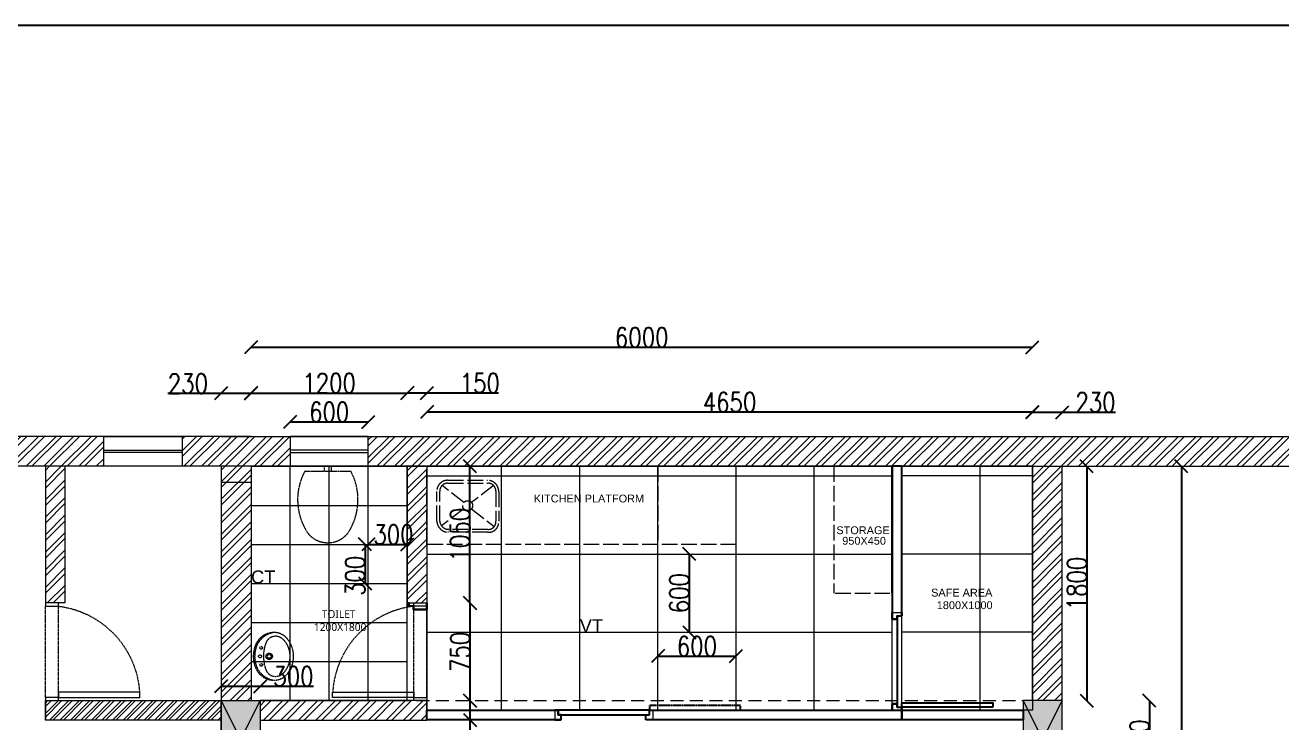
# Model space of a CAD drawing. Header units: millimetres. Extents: x 1926 to 160733, y 10813 to 39285.
# Drawn here: x 38305 to 47957, y 29955 to 35316 of the extents above; entities that cross this region are included whole.
import ezdxf

# ---------------------------------------------------------------- set-up
doc = ezdxf.new("R2010")
doc.units = ezdxf.units.MM
for name, pattern in [('ACAD_ISO02W100', [15, 12, -3]), ('DASHED', [0.75, 0.5, -0.25]), ('HIDDEN', [9.525, 6.35, -3.175])]:
    doc.linetypes.add(name, pattern=pattern)
doc.layers.get('Defpoints').update_dxf_attribs({"lineweight": 0})
for name, color, linetype, lineweight in [('beam', 253, 'ACAD_ISO02W100', 0), ('C-DOOR', 7, 'HIDDEN', 0), ('COLOUNM', 7, 'Continuous', 0), ('flooring', 4, 'Continuous', 0), ('FURN', 252, 'Continuous', 0), ('furn 2', 253, 'ACAD_ISO02W100', 0), ('furn 3', 240, 'Continuous', 0), ('hatch', 7, 'Continuous', 0), ('TEXT', 7, 'Continuous', 5), ('wall', 250, 'Continuous', 0)]:
    doc.layers.add(name, color=color, linetype=linetype, lineweight=lineweight)
doc.layers.add('ELE', color=7, linetype='Continuous', lineweight=0, true_color=0x575c5a)
doc.layers.add('glass', color=7, linetype='Continuous', lineweight=5, true_color=0x0082ad)
doc.styles.add('DIM_FONT', font='SIMPLEX.shx', dxfattribs={"width": 0.8})
doc.styles.get("Standard").update_dxf_attribs({"font": 'arial.ttf'})
doc.dimstyles.new('ISO-25', dxfattribs={"dimtxt": 2.5, "dimasz": 2.5, "dimexe": 1.25, "dimexo": 0.625, "dimtad": 1, "dimtxsty": 'Standard', "dimcen": 2.5, "dimadec": 0, "dimazin": 0, "dimtfac": 1, "dimtmove": 0, "dimatfit": 3, "dimfxl": 1, "dimarcsym": 0})
pattern_1 = [(45, (-1123529.32, 18299.64), (-67.351921, 67.351921), []), (45, (-1123484.42, 18299.64), (-67.351921, 67.351921), [])]

# ---------------------------------------------------------------- blocks, each defined once
blk = doc.blocks.new('A$C51D124C1')
at = {"layer": 'C-DOOR'}
for p, q in [((25, 100), (725, 100)), ((25, 0), (725, 0))]:
    blk.add_line(p, q, dxfattribs=at)
blk.add_arc((21.1, 15.4), 709, 6.8545, 86.46385, dxfattribs=at)
blk.add_arc((21.1, 15.4), 709, 6.8545, 86.46385, dxfattribs=at)
at = {"layer": 'ELE'}
for points in [[(25, 725), (65, 725), (65, 100), (25, 100)], [(25, 725), (65, 725), (65, 100), (25, 100)], [(25, 0), (0, 0), (0, 100), (25, 100)], [(25, 0), (0, 0), (0, 100), (25, 100)], [(750, 0), (725, 0), (725, 100), (750, 100)], [(750, 0), (725, 0), (725, 100), (750, 100)]]:
    blk.add_lwpolyline(points, close=True, dxfattribs=at)
blk = doc.blocks.new('_Oblique')
at = {"color": 0, "linetype": 'ByBlock', "lineweight": -2}
blk.add_line((-0.5, -0.5), (0.5, 0.5), dxfattribs=at)
blk = doc.blocks.new('*D246')
at = {"color": 0, "lineweight": -2, "transparency": 16777216}
blk.add_line((40040.3, 32489.3), (41240.3, 32489.3), dxfattribs=at)
at = {"layer": 'Defpoints', "color": 0, "transparency": 16777216}
for p in [(41240.3, 32489.3), (40040.3, 32072.6), (41240.3, 32072.6)]:
    blk.add_point(p, dxfattribs=at)
at = {"color": 0, "lineweight": -2, "transparency": 16777216, "xscale": 100, "yscale": 100, "zscale": 100, "rotation": 180}
blk.add_blockref('_Oblique', (40040.3, 32489.3), dxfattribs=at)
at = {"color": 0, "lineweight": -2, "transparency": 16777216, "xscale": 100, "yscale": 100, "zscale": 100}
blk.add_blockref('_Oblique', (41240.3, 32489.3), dxfattribs=at)
at = {"color": 0, "transparency": 16777216, "insert": (40640.3, 32565), "char_height": 150, "attachment_point": 5, "style": 'DIM_FONT'}
blk.add_mtext('1200', dxfattribs=at)
blk = doc.blocks.new('*D247')
at = {"color": 0, "lineweight": -2, "transparency": 16777216}
for p, q in [((41240.3, 32489.6), (41390.3, 32489.6)), ((41390.3, 32489.6), (41940.3, 32489.6))]:
    blk.add_line(p, q, dxfattribs=at)
at = {"layer": 'Defpoints', "color": 0, "transparency": 16777216}
for p in [(41240.3, 32489.6), (41240.3, 31926.2), (41390.3, 31926.2)]:
    blk.add_point(p, dxfattribs=at)
at = {"color": 0, "lineweight": -2, "transparency": 16777216, "xscale": 100, "yscale": 100, "zscale": 100, "rotation": 180}
blk.add_blockref('_Oblique', (41240.3, 32489.6), dxfattribs=at)
at = {"color": 0, "lineweight": -2, "transparency": 16777216, "xscale": 100, "yscale": 100, "zscale": 100}
blk.add_blockref('_Oblique', (41390.3, 32489.6), dxfattribs=at)
at = {"color": 0, "transparency": 16777216, "insert": (41796.9, 32565.3), "char_height": 150, "attachment_point": 5, "style": 'DIM_FONT'}
blk.add_mtext('150', dxfattribs=at)
blk = doc.blocks.new('*D248')
at = {"color": 0, "lineweight": -2, "transparency": 16777216}
blk.add_line((46040.3, 32343), (41390.3, 32343), dxfattribs=at)
at = {"layer": 'Defpoints', "color": 0, "transparency": 16777216}
for p in [(41390.3, 32343), (41390.3, 31926.2), (46040.3, 31926.2)]:
    blk.add_point(p, dxfattribs=at)
at = {"color": 0, "lineweight": -2, "transparency": 16777216, "xscale": 100, "yscale": 100, "zscale": 100, "rotation": 180}
blk.add_blockref('_Oblique', (41390.3, 32343), dxfattribs=at)
at = {"color": 0, "lineweight": -2, "transparency": 16777216, "xscale": 100, "yscale": 100, "zscale": 100}
blk.add_blockref('_Oblique', (46040.3, 32343), dxfattribs=at)
at = {"color": 0, "transparency": 16777216, "insert": (43715.3, 32418.6), "char_height": 150, "attachment_point": 5, "style": 'DIM_FONT'}
blk.add_mtext('4650', dxfattribs=at)
blk = doc.blocks.new('*D249')
at = {"color": 0, "lineweight": -2, "transparency": 16777216}
blk.add_line((46458.7, 31926.2), (46458.7, 30126.2), dxfattribs=at)
at = {"layer": 'Defpoints', "color": 0, "transparency": 16777216}
for p in [(46040.3, 31926.2), (46040.3, 30126.2), (46458.7, 30126.2)]:
    blk.add_point(p, dxfattribs=at)
at = {"color": 0, "lineweight": -2, "transparency": 16777216, "xscale": 100, "yscale": 100, "zscale": 100}
for p, rotation in [((46458.7, 31926.2), 90), ((46458.7, 30126.2), 270)]:
    blk.add_blockref('_Oblique', p, dxfattribs=dict(at, rotation=rotation))
at = {"color": 0, "transparency": 16777216, "insert": (46383, 31026.2), "char_height": 150, "attachment_point": 5, "rotation": 90, "style": 'DIM_FONT'}
blk.add_mtext('1800', dxfattribs=at)
blk = doc.blocks.new('*D250')
at = {"color": 0, "lineweight": -2, "transparency": 16777216}
blk.add_line((46939.2, 30126.2), (46939.2, 29526.2), dxfattribs=at)
at = {"layer": 'Defpoints', "color": 0, "transparency": 16777216}
for p in [(45970.3, 30126.2), (45970.3, 29526.2), (46939.2, 29526.2)]:
    blk.add_point(p, dxfattribs=at)
at = {"color": 0, "lineweight": -2, "transparency": 16777216, "xscale": 100, "yscale": 100, "zscale": 100}
for p, rotation in [((46939.2, 30126.2), 90), ((46939.2, 29526.2), 270)]:
    blk.add_blockref('_Oblique', p, dxfattribs=dict(at, rotation=rotation))
at = {"color": 0, "transparency": 16777216, "insert": (46863.6, 29826.2), "char_height": 150, "attachment_point": 5, "rotation": 90, "style": 'DIM_FONT'}
blk.add_mtext('600', dxfattribs=at)
blk = doc.blocks.new('*D256')
at = {"color": 0, "lineweight": -2, "transparency": 16777216}
for p, q in [((39810.3, 32486), (39400.5, 32486)), ((40040.3, 32486), (39810.3, 32486))]:
    blk.add_line(p, q, dxfattribs=at)
at = {"layer": 'Defpoints', "color": 0, "transparency": 16777216}
for p in [(40040.3, 32486), (39810.3, 32000.9), (40040.3, 32000.9)]:
    blk.add_point(p, dxfattribs=at)
at = {"color": 0, "lineweight": -2, "transparency": 16777216, "xscale": 100, "yscale": 100, "zscale": 100, "rotation": 180}
blk.add_blockref('_Oblique', (39810.3, 32486), dxfattribs=at)
at = {"color": 0, "lineweight": -2, "transparency": 16777216, "xscale": 100, "yscale": 100, "zscale": 100}
blk.add_blockref('_Oblique', (40040.3, 32486), dxfattribs=at)
at = {"color": 0, "transparency": 16777216, "insert": (39555.4, 32561.6), "char_height": 150, "attachment_point": 5, "style": 'DIM_FONT'}
blk.add_mtext('230', dxfattribs=at)
blk = doc.blocks.new('*D262')
at = {"color": 0, "lineweight": -2, "transparency": 16777216}
blk.add_line((40040.3, 32840.4), (46040.3, 32840.4), dxfattribs=at)
at = {"layer": 'Defpoints', "color": 0, "transparency": 16777216}
for p in [(46040.3, 32840.4), (40040.3, 32116.7), (46040.3, 32116.7)]:
    blk.add_point(p, dxfattribs=at)
at = {"color": 0, "lineweight": -2, "transparency": 16777216, "xscale": 100, "yscale": 100, "zscale": 100, "rotation": 180}
blk.add_blockref('_Oblique', (40040.3, 32840.4), dxfattribs=at)
at = {"color": 0, "lineweight": -2, "transparency": 16777216, "xscale": 100, "yscale": 100, "zscale": 100}
blk.add_blockref('_Oblique', (46040.3, 32840.4), dxfattribs=at)
at = {"color": 0, "transparency": 16777216, "insert": (43040.3, 32916), "char_height": 150, "attachment_point": 5, "style": 'DIM_FONT'}
blk.add_mtext('6000', dxfattribs=at)
blk = doc.blocks.new('*D263')
at = {"color": 0, "lineweight": -2, "transparency": 16777216}
blk.add_line((47185.5, 31926.2), (47185.5, 22926.2), dxfattribs=at)
at = {"layer": 'Defpoints', "color": 0, "transparency": 16777216}
for p in [(45360.9, 31926.2), (45360.9, 22926.2), (47185.5, 22926.2)]:
    blk.add_point(p, dxfattribs=at)
at = {"color": 0, "lineweight": -2, "transparency": 16777216, "xscale": 100, "yscale": 100, "zscale": 100}
for p, rotation in [((47185.5, 31926.2), 90), ((47185.5, 22926.2), 270)]:
    blk.add_blockref('_Oblique', p, dxfattribs=dict(at, rotation=rotation))
at = {"color": 0, "transparency": 16777216, "insert": (47109.9, 27426.2), "char_height": 150, "attachment_point": 5, "rotation": 90, "style": 'DIM_FONT'}
blk.add_mtext('9000', dxfattribs=at)
blk = doc.blocks.new('*D264')
at = {"color": 0, "lineweight": -2, "transparency": 16777216}
blk.add_line((40340.3, 32267.5), (40940.3, 32267.5), dxfattribs=at)
at = {"layer": 'Defpoints', "color": 0, "transparency": 16777216}
for p in [(40940.3, 32267.5), (40340.3, 32156.2), (40940.3, 32156.2)]:
    blk.add_point(p, dxfattribs=at)
at = {"color": 0, "lineweight": -2, "transparency": 16777216, "xscale": 100, "yscale": 100, "zscale": 100, "rotation": 180}
blk.add_blockref('_Oblique', (40340.3, 32267.5), dxfattribs=at)
at = {"color": 0, "lineweight": -2, "transparency": 16777216, "xscale": 100, "yscale": 100, "zscale": 100}
blk.add_blockref('_Oblique', (40940.3, 32267.5), dxfattribs=at)
at = {"color": 0, "transparency": 16777216, "insert": (40640.3, 32343.1), "char_height": 150, "attachment_point": 5, "style": 'DIM_FONT'}
blk.add_mtext('600', dxfattribs=at)
blk = doc.blocks.new('*D266')
at = {"color": 0, "lineweight": -2, "transparency": 16777216}
for p, q in [((41721.1, 30126.2), (41721.1, 29976.2)), ((41721.1, 29976.2), (41721.1, 29589.3))]:
    blk.add_line(p, q, dxfattribs=at)
at = {"layer": 'Defpoints', "color": 0, "transparency": 16777216}
for p in [(41564.2, 30126.2), (41721.1, 30126.2), (41564.2, 29976.2)]:
    blk.add_point(p, dxfattribs=at)
at = {"color": 0, "lineweight": -2, "transparency": 16777216, "xscale": 100, "yscale": 100, "zscale": 100}
for p, rotation in [((41721.1, 30126.2), 90), ((41721.1, 29976.2), 270)]:
    blk.add_blockref('_Oblique', p, dxfattribs=dict(at, rotation=rotation))
at = {"color": 0, "transparency": 16777216, "insert": (41645.5, 29732.7), "char_height": 150, "attachment_point": 5, "rotation": 90, "style": 'DIM_FONT'}
blk.add_mtext('150', dxfattribs=at)
blk = doc.blocks.new('*D267')
at = {"color": 0, "lineweight": -2, "transparency": 16777216}
blk.add_line((41722.2, 30126.2), (41722.2, 30876.2), dxfattribs=at)
at = {"layer": 'Defpoints', "color": 0, "transparency": 16777216}
for p in [(41390.3, 30876.2), (41722.2, 30876.2), (41390.3, 30126.2)]:
    blk.add_point(p, dxfattribs=at)
at = {"color": 0, "lineweight": -2, "transparency": 16777216, "xscale": 100, "yscale": 100, "zscale": 100}
for p, rotation in [((41722.2, 30876.2), 90), ((41722.2, 30126.2), 270)]:
    blk.add_blockref('_Oblique', p, dxfattribs=dict(at, rotation=rotation))
at = {"color": 0, "transparency": 16777216, "insert": (41646.5, 30501.2), "char_height": 150, "attachment_point": 5, "rotation": 90, "style": 'DIM_FONT'}
blk.add_mtext('750', dxfattribs=at)
blk = doc.blocks.new('*D268')
at = {"color": 0, "lineweight": -2, "transparency": 16777216}
blk.add_line((41720.6, 30876.2), (41720.6, 31926.2), dxfattribs=at)
at = {"layer": 'Defpoints', "color": 0, "transparency": 16777216}
for p in [(41390.3, 31926.2), (41720.6, 31926.2), (41390.3, 30876.2)]:
    blk.add_point(p, dxfattribs=at)
at = {"color": 0, "lineweight": -2, "transparency": 16777216, "xscale": 100, "yscale": 100, "zscale": 100}
for p, rotation in [((41720.6, 31926.2), 90), ((41720.6, 30876.2), 270)]:
    blk.add_blockref('_Oblique', p, dxfattribs=dict(at, rotation=rotation))
at = {"color": 0, "transparency": 16777216, "insert": (41645, 31401.2), "char_height": 150, "attachment_point": 5, "rotation": 90, "style": 'DIM_FONT'}
blk.add_mtext('1050', dxfattribs=at)
blk = doc.blocks.new('*D269')
at = {"color": 0, "lineweight": -2, "transparency": 16777216}
for p, q in [((39810.3, 30236.4), (40110.3, 30236.4)), ((40110.3, 30236.4), (40520.2, 30236.4))]:
    blk.add_line(p, q, dxfattribs=at)
at = {"layer": 'Defpoints', "color": 0, "transparency": 16777216}
for p in [(40110.3, 30236.4), (39810.3, 30126.2), (40110.3, 30126.2)]:
    blk.add_point(p, dxfattribs=at)
at = {"color": 0, "lineweight": -2, "transparency": 16777216, "xscale": 100, "yscale": 100, "zscale": 100, "rotation": 180}
blk.add_blockref('_Oblique', (39810.3, 30236.4), dxfattribs=at)
at = {"color": 0, "lineweight": -2, "transparency": 16777216, "xscale": 100, "yscale": 100, "zscale": 100}
blk.add_blockref('_Oblique', (40110.3, 30236.4), dxfattribs=at)
at = {"color": 0, "transparency": 16777216, "insert": (40365.2, 30312.1), "char_height": 150, "attachment_point": 5, "style": 'DIM_FONT'}
blk.add_mtext('300', dxfattribs=at)
blk = doc.blocks.new('*D271')
at = {"color": 0, "lineweight": -2, "transparency": 16777216}
for p, q in [((46040.3, 32341.6), (46270.3, 32341.6)), ((46270.3, 32341.6), (46680.2, 32341.6))]:
    blk.add_line(p, q, dxfattribs=at)
at = {"layer": 'Defpoints', "color": 0, "transparency": 16777216}
for p in [(46270.3, 32341.6), (46040.3, 31926.2), (46270.3, 31926.2)]:
    blk.add_point(p, dxfattribs=at)
at = {"color": 0, "lineweight": -2, "transparency": 16777216, "xscale": 100, "yscale": 100, "zscale": 100, "rotation": 180}
blk.add_blockref('_Oblique', (46040.3, 32341.6), dxfattribs=at)
at = {"color": 0, "lineweight": -2, "transparency": 16777216, "xscale": 100, "yscale": 100, "zscale": 100}
blk.add_blockref('_Oblique', (46270.3, 32341.6), dxfattribs=at)
at = {"color": 0, "transparency": 16777216, "insert": (46525.2, 32417.2), "char_height": 150, "attachment_point": 5, "style": 'DIM_FONT'}
blk.add_mtext('230', dxfattribs=at)
blk = doc.blocks.new('*D368')
at = {"color": 0, "lineweight": -2, "transparency": 16777216}
blk.add_line((43164.6, 30468.1), (43764.6, 30468.1), dxfattribs=at)
at = {"layer": 'Defpoints', "color": 0, "transparency": 16777216}
for p in [(43164.6, 30651.8), (43764.6, 30651.8), (43764.6, 30468.1)]:
    blk.add_point(p, dxfattribs=at)
at = {"color": 0, "lineweight": -2, "transparency": 16777216, "xscale": 100, "yscale": 100, "zscale": 100, "rotation": 180}
blk.add_blockref('_Oblique', (43164.6, 30468.1), dxfattribs=at)
at = {"color": 0, "lineweight": -2, "transparency": 16777216, "xscale": 100, "yscale": 100, "zscale": 100}
blk.add_blockref('_Oblique', (43764.6, 30468.1), dxfattribs=at)
at = {"color": 0, "transparency": 16777216, "insert": (43464.6, 30543.8), "char_height": 150, "attachment_point": 5, "style": 'DIM_FONT'}
blk.add_mtext('600', dxfattribs=at)
blk = doc.blocks.new('*D369')
at = {"color": 0, "lineweight": -2, "transparency": 16777216}
blk.add_line((43405.1, 31251.8), (43405.1, 30651.8), dxfattribs=at)
at = {"layer": 'Defpoints', "color": 0, "transparency": 16777216}
for p in [(43405.1, 31251.8), (43405.1, 30651.8), (43405.1, 30651.8)]:
    blk.add_point(p, dxfattribs=at)
at = {"color": 0, "lineweight": -2, "transparency": 16777216, "xscale": 100, "yscale": 100, "zscale": 100}
for p, rotation in [((43405.1, 31251.8), 90), ((43405.1, 30651.8), 270)]:
    blk.add_blockref('_Oblique', p, dxfattribs=dict(at, rotation=rotation))
at = {"color": 0, "transparency": 16777216, "insert": (43329.4, 30951.8), "char_height": 150, "attachment_point": 5, "rotation": 90, "style": 'DIM_FONT'}
blk.add_mtext('600', dxfattribs=at)
blk = doc.blocks.new('*D370')
at = {"color": 0, "lineweight": -2, "transparency": 16777216}
blk.add_line((40915.3, 31326.2), (40915.3, 31026.2), dxfattribs=at)
at = {"layer": 'Defpoints', "color": 0, "transparency": 16777216}
for p in [(40940.3, 31326.2), (40915.3, 31026.2), (40940.3, 31026.2)]:
    blk.add_point(p, dxfattribs=at)
at = {"color": 0, "lineweight": -2, "transparency": 16777216, "xscale": 100, "yscale": 100, "zscale": 100}
for p, rotation in [((40915.3, 31326.2), 90), ((40915.3, 31026.2), 270)]:
    blk.add_blockref('_Oblique', p, dxfattribs=dict(at, rotation=rotation))
at = {"color": 0, "transparency": 16777216, "insert": (40839.7, 31085.4), "char_height": 150, "attachment_point": 5, "rotation": 90, "style": 'DIM_FONT'}
blk.add_mtext('300', dxfattribs=at)
blk = doc.blocks.new('*D371')
at = {"color": 0, "lineweight": -2, "transparency": 16777216}
blk.add_line((40940.3, 31326.2), (41240.3, 31326.2), dxfattribs=at)
at = {"layer": 'Defpoints', "color": 0, "transparency": 16777216}
for p in [(40940.3, 31326.2), (41240.3, 31326.2), (41240.3, 31326.2)]:
    blk.add_point(p, dxfattribs=at)
at = {"color": 0, "lineweight": -2, "transparency": 16777216, "xscale": 100, "yscale": 100, "zscale": 100, "rotation": 180}
blk.add_blockref('_Oblique', (40940.3, 31326.2), dxfattribs=at)
at = {"color": 0, "lineweight": -2, "transparency": 16777216, "xscale": 100, "yscale": 100, "zscale": 100}
blk.add_blockref('_Oblique', (41240.3, 31326.2), dxfattribs=at)
at = {"color": 0, "transparency": 16777216, "insert": (41134.2, 31401.9), "char_height": 150, "attachment_point": 5, "style": 'DIM_FONT'}
blk.add_mtext('300', dxfattribs=at)

msp = doc.modelspace()

# ---------------------------------------------------------------- hatches: boundary and pattern name
at = {"layer": 'hatch', "linetype": 'Continuous', "ltscale": 3, "true_color": 0xc7c8ca}
h = msp.add_hatch(dxfattribs=at)
h.set_pattern_fill('ANSI32', color=9, scale=10)
h.set_pattern_definition(pattern_1)
h.paths.add_polyline_path([(46270.33, 31926.232), (46040.33, 31926.232), (46040.33, 30126.232), (46270.33, 30126.232)])
h.paths.add_polyline_path([(41390.33, 31926.232), (41240.33, 31926.232), (41240.33, 30876.232), (41390.33, 30876.232)])
h.paths.add_polyline_path([(40040.33, 31926.232), (39810.33, 31926.232), (39810.33, 30126.232), (40040.33, 30126.232)])
h.paths.add_polyline_path([(41390.33, 30126.232), (40110.33, 30126.232), (40110.33, 29976.232), (41390.33, 29976.232)])
h.paths.add_polyline_path([(40040.33, 29526.232), (39810.33, 29526.232), (39810.33, 27426.232), (40040.33, 27426.232)])
h.paths.add_polyline_path([(40040.33, 27126.232), (39810.33, 27126.232), (39810.33, 25026.232), (40040.33, 25026.232)])
h.paths.add_polyline_path([(46270.33, 27126.232), (46040.33, 27126.232), (46040.33, 25026.232), (46270.33, 25026.232)])
h.paths.add_polyline_path([(40040.33, 24426.232), (39810.33, 24426.232), (39810.33, 22926.232), (40040.33, 22926.232)])
h.paths.add_polyline_path([(46270.33, 24426.232), (46040.33, 24426.232), (46040.33, 22926.232), (46270.33, 22926.232)])
h.paths.add_polyline_path([(46270.33, 29526.232), (46040.33, 29526.232), (46040.33, 27426.232), (46270.33, 27426.232)])
h.paths.add_polyline_path([(40325.945, 30828.781), (41133.912, 30828.781), (41133.912, 31299.653), (40325.945, 31299.653)], flags=9)
h.paths.add_polyline_path([(36994.631, 12656.425), (44967.278, 12656.425), (44967.278, 13377.673), (36994.631, 13377.673)], flags=9)
h.paths.add_polyline_path([(46314.933, 29717.371), (46727.587, 29717.371), (46727.587, 30026.478), (46314.933, 30026.478)], flags=9)
h.paths.add_polyline_path([(46314.933, 27132.34), (46727.587, 27132.34), (46727.587, 27441.446), (46314.933, 27441.446)], flags=9)
h.paths.add_polyline_path([(46314.933, 24617.371), (46727.587, 24617.371), (46727.587, 24926.478), (46314.933, 24926.478)], flags=9)
h.paths.add_polyline_path([(39385.462, 29717.371), (39798.115, 29717.371), (39798.115, 30026.478), (39385.462, 30026.478)], flags=9)
h.paths.add_polyline_path([(39385.462, 27132.34), (39798.115, 27132.34), (39798.115, 27441.446), (39385.462, 27441.446)], flags=9)
h.paths.add_polyline_path([(38381.383, 10813.117), (47626.025, 10813.117), (47626.025, 11901.803), (38381.383, 11901.803)], flags=9)
h.paths.add_polyline_path([(52252.558, 11504.023), (52731.219, 11504.023), (52731.219, 12223.898), (52252.558, 12223.898)], flags=9)
h.paths.add_polyline_path([(36895.994, 13420.952), (45033.931, 13420.952), (45033.931, 14509.638), (36895.994, 14509.638)], flags=9)
h.paths.add_polyline_path([(34858.628, 12843.246), (35729.964, 12843.246), (35729.964, 14282.683), (34858.628, 14282.683)], flags=9)
h.paths.add_polyline_path([(35723.17, 13005.642), (36808.252, 13005.642), (36808.252, 14094.328), (35723.17, 14094.328)], flags=9)
h.paths.add_polyline_path([(44096.673, 20336.578), (45517.396, 20336.578), (45517.396, 20783.641), (44096.673, 20783.641)], flags=9)
h.paths.add_polyline_path([(40838.17, 17879.395), (42258.893, 17879.395), (42258.893, 18326.458), (40838.17, 18326.458)], flags=9)
h.paths.add_polyline_path([(42375.773, 27956.008), (44437.299, 27956.008), (44437.299, 28897.837), (42375.773, 28897.837)], flags=9)
h.paths.add_polyline_path([(50656.746, 21173.094), (52062.62, 21173.094), (52062.62, 21620.156), (50656.746, 21620.156)], flags=9)
h.paths.add_polyline_path([(50452.289, 18289.92), (52367.266, 18289.92), (52367.266, 18736.982), (50452.289, 18736.982)], flags=9)
h.paths.add_polyline_path([(39385.462, 24617.371), (39798.115, 24617.371), (39798.115, 24926.478), (39385.462, 24926.478)], flags=9)
h.paths.add_polyline_path([(47538.342, 26478.202), (49242.725, 26478.202), (49242.725, 27424.414), (47538.342, 27424.414)], flags=9)
h.paths.add_polyline_path([(37194.673, 26478.202), (38707.985, 26478.202), (38707.985, 27424.414), (37194.673, 27424.414)], flags=9)
h.paths.add_polyline_path([(43310.409, 22544.45), (43720.539, 22544.45), (43720.539, 22963.281), (43310.409, 22963.281)], flags=9)
h.paths.add_polyline_path([(40940.33, 32156.232), (40940.33, 31926.232), (46270.33, 31926.232), (49962.442, 31926.232), (49962.442, 32156.232)])
h.paths.add_polyline_path([(38910.33, 31926.232), (38910.33, 32156.232), (36118.218, 32156.232), (36118.218, 31926.232)])
h.paths.add_polyline_path([(39510.33, 32156.232), (39510.33, 31926.232), (40340.33, 31926.232), (40340.33, 32156.232)])
h = msp.add_hatch(dxfattribs=at)
h.set_pattern_fill('ANSI32', color=9, scale=10)
h.set_pattern_definition(pattern_1)
h.paths.add_polyline_path([(38610.33, 31926.232), (38460.33, 31926.232), (38460.33, 30876.232), (38560.33, 30876.232), (38610.33, 30876.232)])
h = msp.add_hatch(dxfattribs=at)
h.set_pattern_fill('ANSI32', color=9, scale=6)
h.set_pattern_definition([(45, (-1123529.32, 18299.645), (-40.4111525, 40.4111525), []), (45, (-1123502.38, 18299.645), (-40.4111525, 40.4111525), [])])
h.paths.add_polyline_path([(39810.33, 30126.232), (38460.33, 30126.232), (38460.33, 29976.232), (39810.33, 29976.232)])
at = {"layer": 'wall', "true_color": 0xc7c8ca}
h = msp.add_hatch(color=9, dxfattribs=at)
h.dxf.hatch_style = 1
h.paths.add_polyline_path([(46270.33, 30126.232), (45970.33, 30126.232), (45970.33, 29526.232), (46270.33, 29526.232)])
h.paths.add_polyline_path([(40110.33, 30126.232), (39810.33, 30126.232), (39810.33, 29526.232), (40110.33, 29526.232)])
h.paths.add_polyline_path([(40110.33, 27426.232), (39810.33, 27426.232), (39810.33, 27126.232), (40110.33, 27126.232)])
h.paths.add_polyline_path([(46270.33, 27426.232), (45970.33, 27426.232), (45970.33, 27126.232), (46270.33, 27126.232)])
h.paths.add_polyline_path([(46270.33, 25026.232), (45970.33, 25026.232), (45970.33, 24426.232), (46270.33, 24426.232)])
h.paths.add_polyline_path([(40110.33, 25026.232), (39810.33, 25026.232), (39810.33, 24426.232), (40110.33, 24426.232)])

# ---------------------------------------------------------------- linework, layer by layer
for p, q in [((44964.608, 30950.778), (44964.608, 31926.232)), ((41287.52, 30852.76), (41251.658, 30852.76)), ((45002.851, 30778.654), (45038.714, 30778.654)), ((45002.851, 30752.36), (45002.851, 30102.047)), ((42399.102, 30051.84), (42372.807, 30051.84)), ((42399.102, 30015.978), (42399.102, 30051.84)), ((43099.606, 30015.978), (43099.606, 30051.84)), ((43099.606, 30051.84), (43125.915, 30051.84)), ((45002.851, 30075.753), (45038.714, 30075.753)), ((42372.807, 29977.72), (42423.015, 29977.72)), ((42423.015, 30015.978), (42399.102, 30015.978)), ((42423.015, 29977.72), (42423.015, 30015.978)), ((42423.015, 30015.978), (43073.312, 30015.978)), ((43073.312, 29977.72), (43073.312, 30015.978)), ((43073.312, 30015.978), (43099.606, 30015.978)), ((43125.915, 29977.72), (43073.312, 29977.72))]:
    msp.add_line(p, q)
for points in [[(32441.779, 35315.561), (58165.171, 35315.561), (58165.171, 12463.975), (32441.779, 12463.975)], [(41251.658, 30852.76), (41251.658, 30852.76), (41251.658, 30852.76), (41251.658, 30852.76), (41251.658, 30876.673), (41251.658, 30876.673), (41251.658, 30876.673), (41251.658, 30876.673)], [(41287.52, 30826.465), (41287.52, 30826.465), (41287.52, 30826.465), (41287.52, 30826.465), (41287.52, 30852.76), (41287.52, 30852.76), (41287.52, 30852.76), (41287.52, 30852.76)], [(41390.33, 30826.465), (41390.33, 30826.465), (41287.52, 30826.465), (41287.52, 30826.465), (41287.52, 30826.465), (41287.52, 30826.465), (41390.33, 30826.465), (41390.33, 30826.465)], [(41390.33, 30876.673), (41390.33, 30876.673), (41390.33, 30876.673), (41390.33, 30876.673), (41390.33, 30826.465), (41390.33, 30826.465), (41390.33, 30826.465), (41390.33, 30826.465)], [(44964.608, 30802.56), (44964.608, 30802.56), (44964.608, 30802.56), (44964.608, 30802.56), (44964.608, 30752.352), (44964.608, 30752.352), (44964.608, 30752.352), (44964.608, 30752.352)], [(45038.714, 30778.654), (45038.714, 30778.654), (45038.714, 30778.654), (45038.714, 30778.654), (45038.714, 30802.567), (45038.714, 30802.567), (45038.714, 30802.567), (45038.714, 30802.567)], [(44964.608, 30752.36), (44964.608, 30752.36), (45002.851, 30752.36), (45002.851, 30752.36), (45002.851, 30752.36), (45002.851, 30752.36), (44964.608, 30752.36), (44964.608, 30752.36)], [(45002.851, 30752.36), (45002.851, 30752.36), (45002.851, 30752.36), (45002.851, 30752.36), (45002.851, 30778.654), (45002.851, 30778.654), (45002.851, 30778.654), (45002.851, 30778.654)], [(43099.606, 30015.978), (43099.606, 30015.978), (43099.606, 30051.84), (43099.606, 30051.84), (42399.102, 30051.84), (42399.102, 30051.84), (42399.102, 30015.978), (42399.102, 30015.978)], [(44964.608, 30102.04), (44964.608, 30102.04), (45002.851, 30102.047), (45002.851, 30102.047), (45002.851, 30102.047), (45002.851, 30102.047), (44964.608, 30102.04), (44964.608, 30102.04)], [(44964.608, 30051.833), (44964.608, 30051.833), (44964.608, 30051.833), (44964.608, 30051.833), (44964.608, 30102.04), (44964.608, 30102.04), (44964.608, 30102.04), (44964.608, 30102.04)], [(45002.851, 30102.047), (45002.851, 30102.047), (45002.851, 30102.047), (45002.851, 30102.047), (45002.851, 30075.753), (45002.851, 30075.753), (45002.851, 30075.753), (45002.851, 30075.753)], [(45736.837, 30075.753), (45736.837, 30075.753), (45038.714, 30075.753), (45038.714, 30075.753), (45038.714, 30109.22), (45038.714, 30109.22), (45736.837, 30109.22), (45736.837, 30109.22)], [(45038.714, 30075.753), (45038.714, 30075.753), (45038.714, 30075.753), (45038.714, 30075.753), (45038.714, 30051.84), (45038.714, 30051.84), (45038.714, 30051.84), (45038.714, 30051.84)], [(45038.714, 30051.84), (45968.751, 30051.84), (45968.751, 29977.72), (45038.714, 29977.72)]]:
    msp.add_lwpolyline(points, close=True)
for points in [[(45038.714, 30778.654), (45038.714, 31926.232), (44964.608, 31926.232), (44964.608, 30752.36)], [(42423.015, 29977.72), (41390.33, 29977.72), (41390.33, 30051.833), (42399.102, 30051.833)], [(43125.915, 30051.833), (45038.714, 30051.837), (45038.714, 29977.724), (43125.915, 29977.72)], [(44964.608, 30102.04), (44964.608, 30051.837), (45038.713, 30051.837), (45038.714, 30109.22)]]:
    msp.add_lwpolyline(points)
at = {"linetype": 'ACAD_ISO02W100', "ltscale": 0.2}
msp.add_lwpolyline([(43800.111, 30051.84), (43800.111, 30051.84), (43800.111, 30087.703), (43800.111, 30087.703), (43099.606, 30087.703), (43099.606, 30087.703), (43099.606, 30051.84), (43099.606, 30051.84)], close=True, dxfattribs=at)
at = {"layer": 'beam', "linetype": 'DASHED', "ltscale": 200}
msp.add_line((40110.33, 30126.232), (45970.33, 30126.232), dxfattribs=at)
at = {"layer": 'COLOUNM'}
for points in [[(39810.33, 30126.232), (40110.33, 30126.232), (40110.33, 29526.232), (39810.33, 29526.232)], [(46270.33, 30126.232), (45970.33, 30126.232), (45970.33, 29526.232), (46270.33, 29526.232)]]:
    msp.add_lwpolyline(points, close=True, dxfattribs=at)
at = {"layer": 'flooring'}
for p, q in [((41240.33, 31926.232), (40040.33, 31926.232)), ((40040.33, 31926.232), (40040.33, 30126.232)), ((40340.33, 30126.232), (40340.33, 31926.232)), ((40640.33, 30126.232), (40640.33, 31926.232)), ((40940.33, 30126.232), (40940.33, 31926.232)), ((41240.33, 30126.232), (41240.33, 31926.232)), ((44964.608, 31926.232), (41390.33, 31926.232)), ((41390.33, 31926.232), (41390.33, 30051.833)), ((41390.33, 31851.833), (44964.608, 31851.833)), ((41964.608, 30051.833), (41964.608, 31926.232)), ((42564.608, 30051.833), (42564.608, 31926.232)), ((43164.608, 30051.833), (43164.608, 31926.232)), ((43764.608, 30051.833), (43764.608, 31926.232)), ((44364.608, 30051.833), (44364.608, 31926.232)), ((44964.608, 30051.833), (44964.608, 31926.232)), ((45038.714, 31926.232), (46040.33, 31926.232)), ((45038.714, 30051.84), (45038.714, 31926.232)), ((46040.33, 31851.84), (45038.714, 31851.84)), ((45638.714, 30051.84), (45638.714, 31926.232)), ((46040.33, 31926.232), (46040.33, 30051.84)), ((40040.33, 31626.232), (41240.33, 31626.232)), ((40040.33, 31326.232), (41240.33, 31326.232)), ((41390.33, 31251.833), (44964.608, 31251.833)), ((46040.33, 31251.84), (45038.714, 31251.84)), ((40040.33, 31026.232), (41240.33, 31026.232)), ((40040.33, 30726.232), (41240.33, 30726.232)), ((41390.33, 30651.833), (44964.608, 30651.833)), ((46040.33, 30651.84), (45038.714, 30651.84)), ((40040.33, 30426.232), (41240.33, 30426.232)), ((40040.33, 30126.232), (41240.33, 30126.232)), ((41390.33, 30051.833), (44964.608, 30051.833)), ((46040.33, 30051.84), (45038.714, 30051.84))]:
    msp.add_line(p, q, dxfattribs=at)
at = {"layer": 'furn 2'}
for p, q in [((40453.299, 31888.432), (40806.099, 31888.432)), ((40604.499, 31888.432), (40604.499, 31926.232)), ((40654.899, 31926.232), (40654.899, 31888.432))]:
    msp.add_line(p, q, dxfattribs=at)
for centre, radius in [((40117.969, 30531.674), 9.813), ((40109.464, 30466.253), 11.449), ((40117.969, 30400.833), 9.813), ((40179.464, 30466.253), 24.533), ((40179.464, 30466.253), 15.047)]:
    msp.add_circle(centre, radius, dxfattribs=at)
for centre, radius, start, end in [((40857.645, 31669.65), 459.74, 151.5832219, 214.4423531), ((40401.754, 31669.65), 459.74, 325.5576469, 28.4167781), ((40629.699, 31536.504), 197.378, 220, 320), ((40217.081, 30495.693), 153.738, 90, 157.2855887), ((40239.094, 30482.119), 168.754, 100.9967463, 157.8207398), ((40228.543, 30541.018), 79.486, 62.9310067, 159.6415389), ((40217.081, 30518.59), 130.841, 39.0829067, 90), ((40217.081, 30518.59), 104.673, 39.0829067, 62.9310039), ((40152.642, 30466.253), 213.856, 0, 39.0829071), ((40287.408, 30466.253), 229.979, 157.2855884, 180), ((40287.408, 30466.253), 219.511, 158.7467458, 180), ((40430.025, 30466.253), 294.393, 159.6415374, 180), ((40152.642, 30466.253), 187.688, 0, 39.0829071), ((40287.408, 30466.253), 229.979, 180, 202.7144116), ((40287.408, 30466.253), 219.511, 180, 201.2532542), ((40430.025, 30466.253), 294.393, 180, 200.3584626), ((40152.642, 30466.253), 187.688, 320.9170929, 0), ((40152.642, 30466.253), 213.856, 320.9170929, 0), ((40217.081, 30436.814), 153.738, 202.7144113, 270), ((40239.094, 30450.388), 168.754, 202.1792602, 259.0032537), ((40228.543, 30391.489), 79.486, 200.3584611, 297.0689933), ((40217.081, 30413.917), 130.841, 270, 320.9170933), ((40217.081, 30413.917), 104.673, 297.0689961, 320.9170933)]:
    msp.add_arc(centre, radius, start, end, dxfattribs=at)
at = {"layer": 'furn 3', "color": 242, "linetype": 'ACAD_ISO02W100', "ltscale": 10}
for p, q in [((43164.322, 31926.232), (43164.322, 31326.142)), ((44515.124, 31926.232), (44515.124, 30950.778)), ((41673.724, 31647.516), (41507.023, 31778.454)), ((41902.877, 31778.913), (41733.873, 31647.382)), ((41673.619, 31600.488), (41503.64, 31468.198)), ((41733.768, 31600.354), (41908.249, 31463.306)), ((44527.088, 30950.778), (44964.608, 30950.778))]:
    msp.add_line(p, q, dxfattribs=at)
msp.add_lwpolyline([(43764.412, 31326.142), (41390.33, 31326.142), (41390.33, 31926.232), (43764.412, 31926.232)], close=True, dxfattribs=at)
for points in [[(41466.831, 31733.297, -0.43123464), (41552.18, 31818.645), (41857.26, 31818.645, -0.40806384), (41942.609, 31733.297), (41942.609, 31504.732, -0.46256141), (41857.26, 31419.383), (41552.18, 31419.383, -0.37857934), (41466.831, 31504.732)], [(41489.346, 31733.648, -0.43417438), (41551.829, 31796.131), (41858.802, 31796.131, -0.43817631), (41920.095, 31734.838), (41920.095, 31503.742, -0.47156038), (41858.25, 31441.898), (41552.923, 31441.898, -0.37321963), (41489.346, 31505.475)]]:
    msp.add_lwpolyline(points, format="xyb", close=True, dxfattribs=at)
msp.add_circle((41703.746, 31623.935), 38.176, dxfattribs=at)
at = {"layer": 'glass', "linetype": 'Continuous'}
for points in [[(39510.33, 32033.208), (38910.33, 32033.208), (38910.33, 32049.256), (39510.33, 32049.256)], [(40340.33, 32033.208), (40940.33, 32033.208), (40940.33, 32049.256), (40340.33, 32049.256)]]:
    msp.add_lwpolyline(points, close=True, dxfattribs=at)
at = {"layer": 'wall'}
for p, q in [((40040.33, 32156.232), (36118.218, 32156.232)), ((39810.33, 32156.232), (46270.33, 32156.232)), ((46040.33, 32156.232), (49962.442, 32156.232)), ((40040.33, 31926.232), (36118.218, 31926.232)), ((38460.33, 31926.232), (38460.33, 30876.232)), ((38610.33, 31926.232), (38610.33, 30876.232)), ((39810.33, 31926.232), (39810.33, 22626.232)), ((39810.33, 31926.232), (39810.33, 30126.232)), ((40040.33, 31926.232), (46040.33, 31926.232)), ((40040.33, 31926.232), (40040.33, 30126.232)), ((41240.33, 31926.232), (41240.33, 30876.232)), ((41390.33, 31926.232), (41390.33, 30876.232)), ((46040.33, 31926.232), (49962.442, 31926.232)), ((46270.33, 22626.232), (46270.33, 31926.232)), ((40040.33, 31802.253), (39810.33, 31802.253)), ((38610.33, 30876.232), (38460.33, 30876.232)), ((41240.33, 30876.232), (41390.33, 30876.232)), ((44964.608, 30802.56), (45038.714, 30802.567)), ((38460.33, 30126.232), (38460.33, 29976.232)), ((39810.33, 29526.232), (40110.33, 30126.232)), ((39810.33, 30126.232), (40110.33, 29526.232)), ((41390.33, 30126.232), (41390.33, 29976.232)), ((45970.33, 29526.232), (46270.33, 30126.232)), ((45970.33, 30126.232), (46270.33, 29526.232)), ((42372.807, 30051.84), (42372.807, 29977.72)), ((43125.915, 30051.833), (43125.915, 29977.72))]:
    msp.add_line(p, q, dxfattribs=at)
for points in [[(39510.33, 31926.232), (38910.33, 31926.232), (38910.33, 32156.232), (39510.33, 32156.232)], [(40340.33, 31926.232), (40940.33, 31926.232), (40940.33, 32156.232), (40340.33, 32156.232)], [(39810.33, 29976.232), (38460.33, 29976.232), (38460.33, 30126.232), (39810.33, 30126.232)], [(40110.33, 29976.232), (41390.33, 29976.232), (41390.33, 30126.232), (40110.33, 30126.232)]]:
    msp.add_lwpolyline(points, close=True, dxfattribs=at)
msp.add_lwpolyline([(46040.33, 30126.232), (46040.33, 31926.232), (40040.33, 31926.232), (40040.33, 30126.232)], dxfattribs=at)

# ---------------------------------------------------------------- block references
at = {"layer": 'FURN', "color": 1, "xscale": -1, "rotation": 270}
msp.add_blockref('A$C51D124C1', (38460.33, 30126.232), dxfattribs=at)
at = {"layer": 'FURN', "color": 1, "rotation": 90}
msp.add_blockref('A$C51D124C1', (41390.33, 30126.232), dxfattribs=at)

# ---------------------------------------------------------------- texts
for s, p in [('KITCHEN PLATFORM', (42211.255, 31648.746)), ('STORAGE ', (44535.251, 31405.157)), ('950X450', (44580.492, 31324.218)), ('SAFE AREA ', (45262.984, 30925.649)), ('1800X1000', (45306.28, 30829.242))]:
    msp.add_text(s, height=60).set_placement(p)
at = {"insert": (40522.636, 30820.939), "char_height": 60, "width": 3654.03025, "attachment_point": 1}
msp.add_mtext('{\\fMicrosoft YaHei UI Light|b0|i0|c0|p34;\\C256;\\c0;   TOILET\\P1200X1800}', dxfattribs=at)
at = {"layer": 'TEXT'}
for s, p in [('CT ', (40040.33, 31026.232)), ('VT ', (42564.608, 30651.833))]:
    msp.add_text(s, height=100, dxfattribs=at).set_placement(p)

# ---------------------------------------------------------------- dimensions: what is measured, and where the dimension line sits
for base, p1, p2, picture, middle in [((46040.33, 32840.381), (40040.33, 32116.736), (46040.33, 32116.736), '*D262', (43040.33, 32916.006)), ((41240.33, 32489.349), (40040.33, 32072.558), (41240.33, 32072.558), '*D246', (40640.33, 32564.974)), ((40940.33, 32267.494), (40340.33, 32156.232), (40940.33, 32156.232), '*D264', (40640.33, 32343.119)), ((41390.33, 32343.023), (46040.33, 31926.232), (41390.33, 31926.232), '*D248', (43715.33, 32418.648)), ((46270.33, 32341.59), (46040.33, 31926.232), (46270.33, 31926.232), '*D271', (46525.241, 32417.215)), ((40110.33, 30236.437), (39810.33, 30126.232), (40110.33, 30126.232), '*D269', (40365.241, 30312.062))]:
    dim = msp.add_linear_dim(base=base, p1=p1, p2=p2, dimstyle='ISO-25', override={"dimtxt": 150, "dimasz": 100, "dimtxsty": 'DIM_FONT', "dimblk1": 'Oblique', "dimblk2": 'Oblique', "dimsah": 1, "dimse1": 1, "dimse2": 1})
    dim.commit()
    dim.dimension.update_dxf_attribs({"geometry": picture, "text_midpoint": middle})
for base, p1, p2, picture, middle in [((40040.33, 32485.961), (39810.33, 32000.876), (40040.33, 32000.876), '*D256', (39555.419, 32485.961)), ((41240.33, 32489.632), (41390.33, 31926.232), (41240.33, 31926.232), '*D247', (41796.866, 32489.632)), ((41240.33, 31326.232), (40940.33, 31326.232), (41240.33, 31326.232), '*D371', (41134.167, 31326.232)), ((43764.608, 30468.137), (43164.608, 30651.833), (43764.608, 30651.833), '*D368', (43464.608, 30468.137))]:
    dim = msp.add_linear_dim(base=base, p1=p1, p2=p2, dimstyle='ISO-25', override={"dimtxt": 150, "dimasz": 100, "dimtxsty": 'DIM_FONT', "dimblk1": 'Oblique', "dimblk2": 'Oblique', "dimsah": 1, "dimse1": 1, "dimse2": 1})
    dim.commit()
    dim.dimension.update_dxf_attribs({"geometry": picture, "text_midpoint": middle, "dimtype": 160})
for base, p1, p2, picture, middle in [((41720.592, 31926.232), (41390.33, 30876.232), (41390.33, 31926.232), '*D268', (41644.967, 31401.232)), ((47185.529, 22926.232), (45360.897, 31926.232), (45360.897, 22926.232), '*D263', (47109.904, 27426.232)), ((46458.656, 30126.232), (46040.33, 31926.232), (46040.33, 30126.232), '*D249', (46383.031, 31026.232)), ((43405.063, 30651.833), (43405.063, 31251.833), (43405.063, 30651.833), '*D369', (43329.438, 30951.833)), ((41722.167, 30876.232), (41390.33, 30126.232), (41390.33, 30876.232), '*D267', (41646.542, 30501.232)), ((46939.246, 29526.232), (45970.33, 30126.232), (45970.33, 29526.232), '*D250', (46863.621, 29826.232))]:
    dim = msp.add_linear_dim(base=base, p1=p1, p2=p2, angle=90, dimstyle='ISO-25', override={"dimtxt": 150, "dimasz": 100, "dimtxsty": 'DIM_FONT', "dimblk1": 'Oblique', "dimblk2": 'Oblique', "dimsah": 1, "dimse1": 1, "dimse2": 1})
    dim.commit()
    dim.dimension.update_dxf_attribs({"geometry": picture, "text_midpoint": middle})
for base, p1, p2, picture, middle in [((40915.304, 31026.232), (40940.33, 31326.232), (40940.33, 31026.232), '*D370', (40915.304, 31085.43)), ((41721.079, 30126.232), (41564.167, 29976.232), (41564.167, 30126.232), '*D266', (41721.079, 29732.75))]:
    dim = msp.add_linear_dim(base=base, p1=p1, p2=p2, angle=90, dimstyle='ISO-25', override={"dimtxt": 150, "dimasz": 100, "dimtxsty": 'DIM_FONT', "dimblk1": 'Oblique', "dimblk2": 'Oblique', "dimsah": 1, "dimse1": 1, "dimse2": 1})
    dim.commit()
    dim.dimension.update_dxf_attribs({"geometry": picture, "text_midpoint": middle, "dimtype": 160})

doc.saveas('drawing.dxf')
